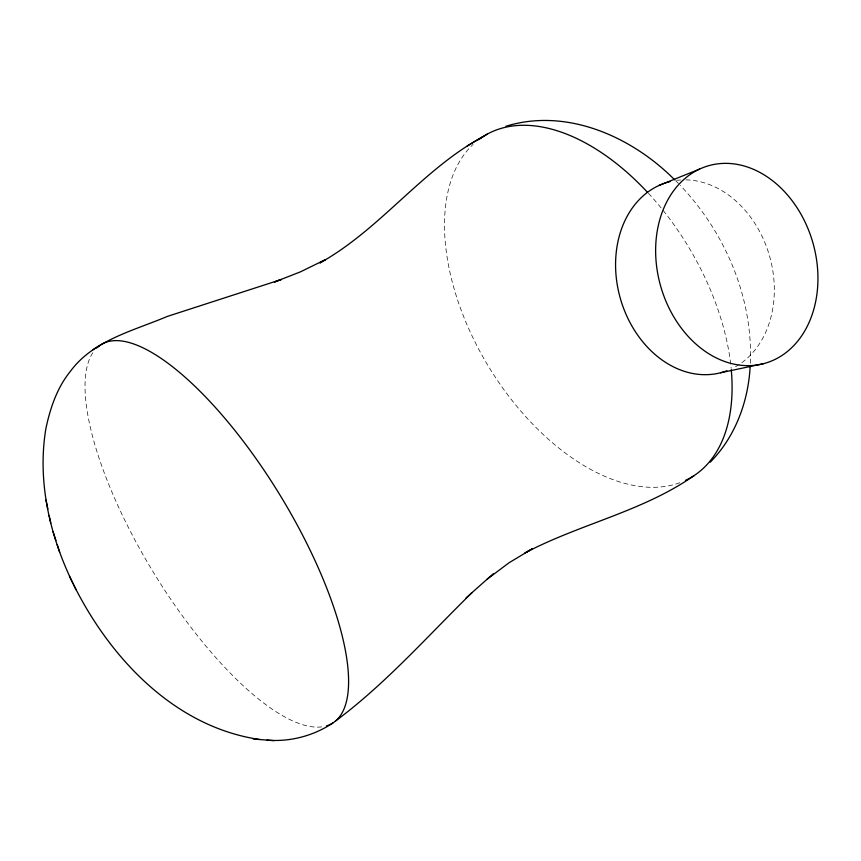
<?xml version="1.0" encoding="UTF-8"?>
<svg xmlns="http://www.w3.org/2000/svg" width="861" height="861" viewBox="0 0 861 861"><rect width="100%" height="100%" fill="white"/><g stroke="black" fill="none" stroke-linecap="round" stroke-linejoin="round"><path stroke-width="0.65" stroke-dasharray="4.3 3.23" d="M750.318 363.31C753.149 297.712 725.199 232.664 680.341 185.459M675.702 180.799L678.554 183.501M321.68 726.878A221.869 74.154 58.6 0 1 151.665 569.465A221.869 74.154 58.6 0 1 94.484 350.47M679.824 482.741A199.666 116.515 58.7 0 1 489.059 367.367A199.666 116.515 58.7 0 1 473.098 144.4M648.419 193.305A199.666 116.515 58.7 0 1 731.15 368.39M676.692 180.369A98.875 77.555 74 0 1 680.642 179.981M685.883 179.863A98.875 77.555 74 0 1 770.617 260.054A98.875 77.555 74 0 1 732.959 368.099"/><path stroke-width="1.29" d="M750.168 365.99C748.446 401.258 735.348 436.775 710.282 462.142M472.129 592.519C427.594 636.139 386.062 683.376 335.876 720.775M466.059 597.911L493.245 573.792M487.111 579.227L509.034 562.771L532.12 548.898L524.952 552.966C579.851 523.962 642.801 511.499 694.138 475.573M482.967 136.651C421.987 169.735 380.497 229.112 319.969 262.949L325.221 259.721L300.575 271.796L274.347 282.074L281.364 279.481L167.195 316.471C133.358 330.828 93.268 340.17 70.376 371.349C57.009 387.773 50.132 408.372 45.837 428.853C37.184 481.514 49.744 535.811 72.905 583.252M92.644 349.921L99.499 345.659M332.938 722.971C313.684 735.811 290.082 742.085 267.007 740.126M467.136 146.079L487.477 133.993M658.794 185.546L699.562 169.111M505.977 126.244C566.742 107.485 631.888 136.695 674.744 179.906M720.517 372.77L763.406 363.708A102.717 79.147 74.1 0 0 789.892 197.858A102.717 79.147 74.1 0 0 657.083 231.964A102.717 79.147 74.1 0 0 763.406 363.708M69.526 576.257C105.516 653.413 171.834 726.662 259.656 739.491M253.263 738.996L273.82 740.654M73.422 584.328L76.059 589.796M53.048 531.668L55.933 540.59M57.246 544.765L59.678 552.278M46.01 500.069L47.872 509.045M49.152 515.47L50.767 523.24M96.884 347.855A221.869 74.154 58.6 0 1 281.106 496.905A221.869 74.154 58.6 0 1 326.405 725.92M478.63 139.719A199.666 116.515 58.7 0 1 647.558 192.38M731.269 369.746A199.666 116.515 58.7 0 1 685.431 480.416M726.845 370.779A98.875 77.555 74 0 1 620.813 300.08A98.875 77.555 74 0 1 670.17 181.574"/></g></svg>
